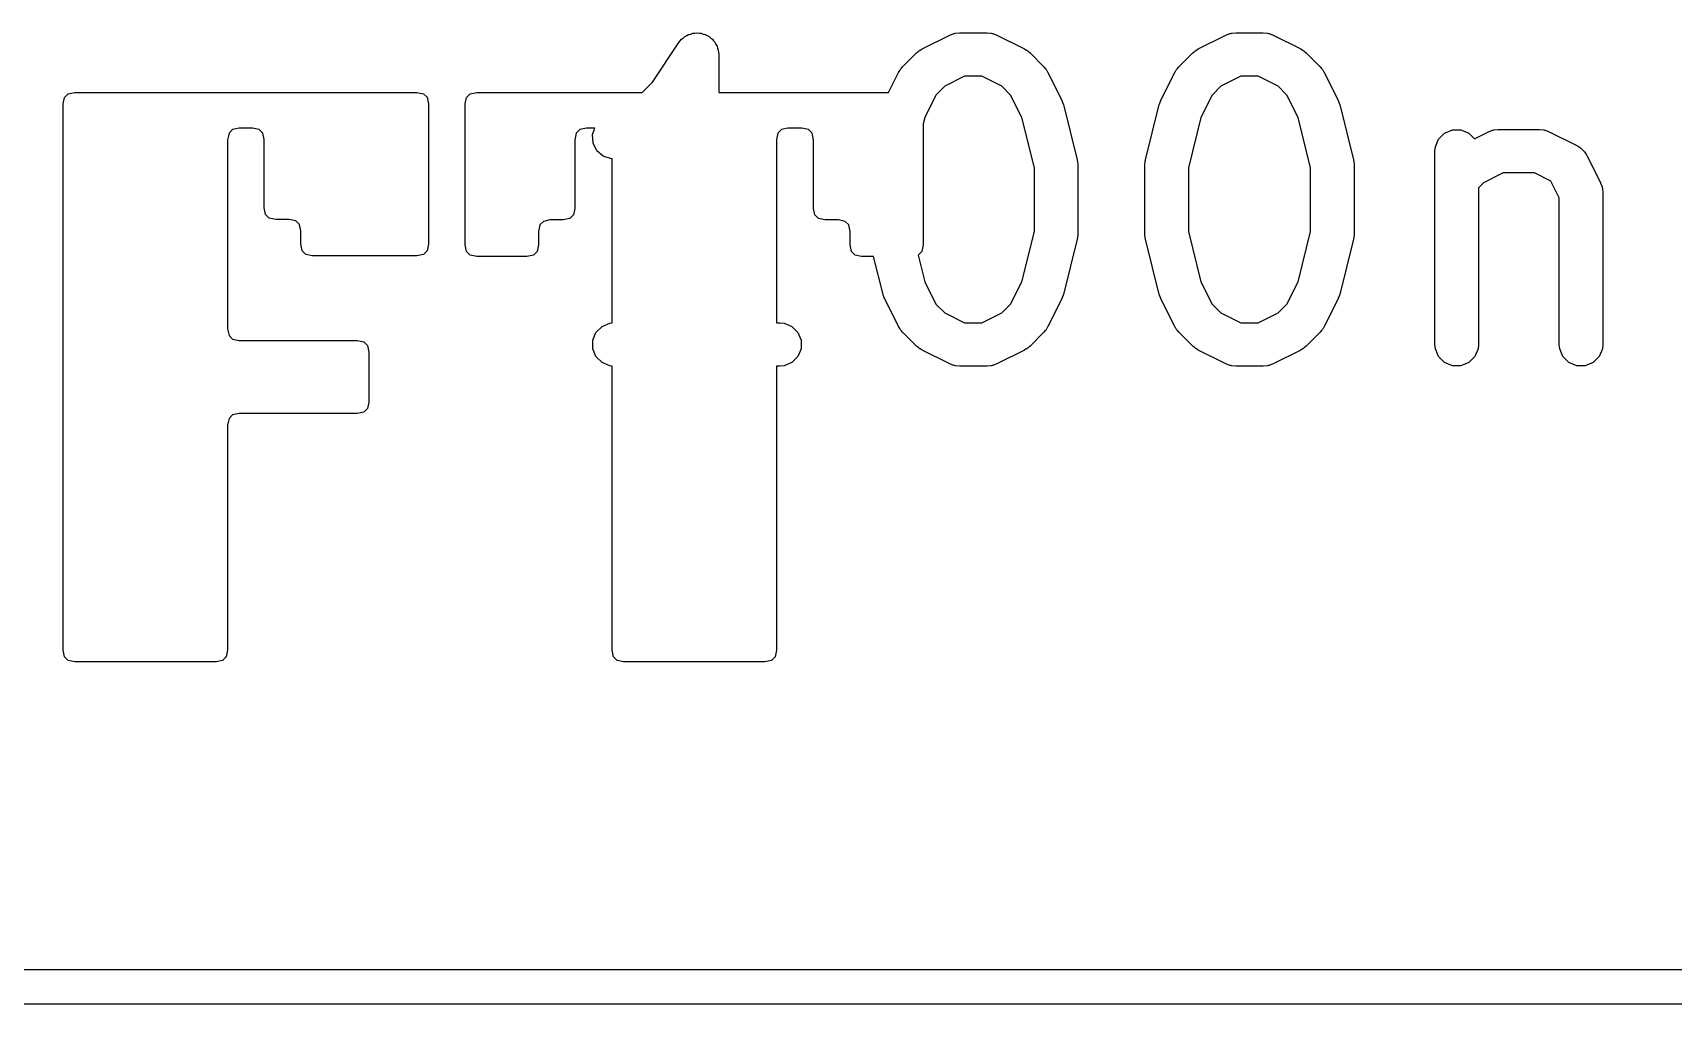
# Model space of a CAD drawing. Header units: millimetres. Extents: x 60 to 220, y -152 to -53.
# Drawn here: x 139.38 to 145.03, y -56.73 to -53.38 of the extents above; entities that cross this region are included whole.
import ezdxf

# ---------------------------------------------------------------- set-up
doc = ezdxf.new("R2010")
doc.units = ezdxf.units.MM
doc.layers.add('F.Silkscreen', color=41, linetype='CONTINUOUS', true_color=0xf2eda1)

msp = doc.modelspace()

# ---------------------------------------------------------------- linework, layer by layer
at = {"layer": 'F.Silkscreen', "linetype": 'CONTINUOUS'}
for p, q in [((141.645173, -53.384101), (141.652034, -53.38126)), ((141.652034, -53.38126), (141.659382, -53.38126)), ((141.659382, -53.38126), (141.666587, -53.379819)), ((141.666587, -53.379819), (141.673871, -53.38126)), ((141.673871, -53.38126), (141.681298, -53.38126)), ((141.681298, -53.38126), (141.688086, -53.384072)), ((142.537887, -53.387737), (142.551618, -53.382482)), ((142.551618, -53.382482), (142.554307, -53.38229)), ((142.554307, -53.38229), (142.556796, -53.38126)), ((142.556796, -53.38126), (142.571428, -53.379819)), ((142.571428, -53.379819), (142.666666, -53.379819)), ((142.666666, -53.379819), (142.681298, -53.38126)), ((142.681298, -53.38126), (142.683787, -53.382291)), ((142.683787, -53.382291), (142.686475, -53.382482)), ((142.686475, -53.382482), (142.700207, -53.387737)), ((143.490268, -53.387737), (143.503999, -53.382482)), ((143.503999, -53.382482), (143.506688, -53.38229)), ((143.506688, -53.38229), (143.509177, -53.38126)), ((143.509177, -53.38126), (143.523809, -53.379819)), ((143.523809, -53.379819), (143.619047, -53.379819)), ((143.619047, -53.379819), (143.633679, -53.38126)), ((143.633679, -53.38126), (143.636168, -53.382291)), ((143.636168, -53.382291), (143.638856, -53.382482)), ((143.638856, -53.382482), (143.652588, -53.387737)), ((141.513142, -53.549896), (141.604262, -53.413216)), ((141.604262, -53.413216), (141.604296, -53.413173)), ((141.604296, -53.413173), (141.604306, -53.413151)), ((141.604306, -53.413151), (141.604357, -53.413099)), ((141.604357, -53.413099), (141.613578, -53.401841)), ((141.613578, -53.401841), (141.619747, -53.397709)), ((141.619747, -53.397709), (141.624998, -53.392459)), ((141.624998, -53.392459), (141.631787, -53.389646)), ((141.631787, -53.389646), (141.637893, -53.385558)), ((141.637893, -53.385558), (141.645173, -53.384101)), ((141.688086, -53.384072), (141.695295, -53.385498)), ((141.695295, -53.385498), (141.701474, -53.389617)), ((141.701474, -53.389617), (141.708334, -53.392459)), ((141.708334, -53.392459), (141.713527, -53.397652)), ((141.713527, -53.397652), (141.719644, -53.40173)), ((141.719644, -53.40173), (141.723777, -53.407902)), ((141.723777, -53.407902), (141.729026, -53.413151)), ((141.729026, -53.413151), (141.731837, -53.419938)), ((141.731837, -53.419938), (141.735927, -53.426045)), ((141.735927, -53.426045), (141.737383, -53.433326)), ((141.737383, -53.433326), (141.740225, -53.440187)), ((142.436349, -53.43932), (142.442649, -53.435356)), ((142.442649, -53.435356), (142.537887, -53.387737)), ((142.700207, -53.387737), (142.795445, -53.435356)), ((142.795445, -53.435356), (142.801744, -53.43932)), ((143.38873, -53.43932), (143.39503, -53.435356)), ((143.39503, -53.435356), (143.490268, -53.387737)), ((143.652588, -53.387737), (143.747826, -53.435356)), ((143.747826, -53.435356), (143.754125, -53.43932)), ((141.740225, -53.440187), (141.74165, -53.454663)), ((141.74165, -53.454663), (141.741666, -53.45474)), ((141.741666, -53.45474), (141.74166, -53.454766)), ((141.74166, -53.454766), (141.741666, -53.454819)), ((141.741666, -53.454819), (141.741666, -53.585387)), ((142.375538, -53.497024), (142.423157, -53.449405)), ((142.423157, -53.449405), (142.428906, -53.444686)), ((142.428906, -53.444686), (142.430206, -53.443188)), ((142.430206, -53.443188), (142.432465, -53.441766)), ((142.432465, -53.441766), (142.434522, -53.440078)), ((142.434522, -53.440078), (142.436349, -53.43932)), ((142.801744, -53.43932), (142.803572, -53.440078)), ((142.803572, -53.440078), (142.805628, -53.441766)), ((142.805628, -53.441766), (142.807888, -53.443188)), ((142.807888, -53.443188), (142.809187, -53.444686)), ((142.809187, -53.444686), (142.814937, -53.449405)), ((142.814937, -53.449405), (142.862556, -53.497024)), ((143.327919, -53.497024), (143.375538, -53.449405)), ((143.375538, -53.449405), (143.381287, -53.444686)), ((143.381287, -53.444686), (143.382587, -53.443188)), ((143.382587, -53.443188), (143.384846, -53.441766)), ((143.384846, -53.441766), (143.386903, -53.440078)), ((143.386903, -53.440078), (143.38873, -53.43932)), ((143.754125, -53.43932), (143.755953, -53.440078)), ((143.755953, -53.440078), (143.758009, -53.441766)), ((143.758009, -53.441766), (143.760269, -53.443188)), ((143.760269, -53.443188), (143.761568, -53.444686)), ((143.761568, -53.444686), (143.767318, -53.449405)), ((143.767318, -53.449405), (143.814937, -53.497024)), ((141.477651, -53.585387), (141.513142, -53.549896)), ((142.327054, -53.585387), (142.361489, -53.516516)), ((142.361489, -53.516516), (142.365453, -53.510216)), ((142.365453, -53.510216), (142.366211, -53.508389)), ((142.366211, -53.508389), (142.367899, -53.506332)), ((142.367899, -53.506332), (142.369321, -53.504073)), ((142.369321, -53.504073), (142.370819, -53.502773)), ((142.370819, -53.502773), (142.375538, -53.497024)), ((142.589133, -53.529819), (142.520617, -53.564077)), ((142.648961, -53.529819), (142.589133, -53.529819)), ((142.717477, -53.564077), (142.648961, -53.529819)), ((142.862556, -53.497024), (142.867274, -53.502773)), ((142.867274, -53.502773), (142.868773, -53.504073)), ((142.868773, -53.504073), (142.870194, -53.506332)), ((142.870194, -53.506332), (142.871883, -53.508389)), ((142.871883, -53.508389), (142.87264, -53.510216)), ((142.87264, -53.510216), (142.876605, -53.516516)), ((142.876605, -53.516516), (142.924224, -53.611754)), ((143.266251, -53.611754), (143.31387, -53.516516)), ((143.31387, -53.516516), (143.317834, -53.510216)), ((143.317834, -53.510216), (143.318592, -53.508389)), ((143.318592, -53.508389), (143.32028, -53.506332)), ((143.32028, -53.506332), (143.321702, -53.504073)), ((143.321702, -53.504073), (143.3232, -53.502773)), ((143.3232, -53.502773), (143.327919, -53.497024)), ((143.541514, -53.529819), (143.472998, -53.564077)), ((143.601342, -53.529819), (143.541514, -53.529819)), ((143.669858, -53.564077), (143.601342, -53.529819)), ((143.814937, -53.497024), (143.819655, -53.502773)), ((143.819655, -53.502773), (143.821154, -53.504073)), ((143.821154, -53.504073), (143.822575, -53.506332)), ((143.822575, -53.506332), (143.824264, -53.508389)), ((143.824264, -53.508389), (143.825021, -53.510216)), ((143.825021, -53.510216), (143.828986, -53.516516)), ((143.828986, -53.516516), (143.876605, -53.611754)), ((139.482185, -53.625229), (139.486859, -53.602611)), ((139.486859, -53.602611), (139.499409, -53.590061)), ((139.499409, -53.590061), (139.522027, -53.585387)), ((139.522027, -53.585387), (140.701445, -53.585387)), ((140.701445, -53.585387), (140.724142, -53.590004)), ((140.724142, -53.590004), (140.736655, -53.602332)), ((140.736655, -53.602332), (140.741288, -53.624405)), ((140.86805, -53.625046), (140.872721, -53.602558)), ((140.872721, -53.602558), (140.885287, -53.590053)), ((140.885287, -53.590053), (140.907983, -53.585387)), ((140.907983, -53.585387), (141.477651, -53.585387)), ((141.741666, -53.585387), (142.327054, -53.585387)), ((142.49021, -53.594484), (142.451716, -53.671471)), ((142.520617, -53.564077), (142.49021, -53.594484)), ((142.747884, -53.594484), (142.717477, -53.564077)), ((142.786377, -53.671471), (142.747884, -53.594484)), ((143.442591, -53.594484), (143.404097, -53.671471)), ((143.472998, -53.564077), (143.442591, -53.594484)), ((143.700265, -53.594484), (143.669858, -53.564077)), ((143.738758, -53.671471), (143.700265, -53.594484)), ((139.482185, -55.509257), (139.482185, -53.625229)), ((140.741288, -53.624405), (140.741288, -54.109288)), ((140.86805, -54.111395), (140.86805, -53.625046)), ((142.924224, -53.611754), (142.924633, -53.612823)), ((142.924633, -53.612823), (142.924956, -53.613259)), ((142.924956, -53.613259), (142.927148, -53.619395)), ((142.927148, -53.619395), (142.929479, -53.625485)), ((142.929479, -53.625485), (142.929517, -53.626025)), ((142.929517, -53.626025), (142.929903, -53.627105)), ((142.929903, -53.627105), (142.977522, -53.817581)), ((143.212953, -53.817581), (143.260572, -53.627105)), ((143.260572, -53.627105), (143.260957, -53.626025)), ((143.260957, -53.626025), (143.260996, -53.625486)), ((143.260996, -53.625486), (143.263323, -53.619404)), ((143.263323, -53.619404), (143.265519, -53.613259)), ((143.265519, -53.613259), (143.265841, -53.612823)), ((143.265841, -53.612823), (143.266251, -53.611754)), ((143.876605, -53.611754), (143.877014, -53.612823)), ((143.877014, -53.612823), (143.877337, -53.613259)), ((143.877337, -53.613259), (143.879529, -53.619395)), ((143.879529, -53.619395), (143.88186, -53.625485)), ((143.88186, -53.625485), (143.881898, -53.626025)), ((143.881898, -53.626025), (143.882284, -53.627105)), ((143.882284, -53.627105), (143.929903, -53.817581)), ((140.066009, -53.713172), (140.05345, -53.725771)), ((140.08861, -53.708485), (140.066009, -53.713172)), ((140.134863, -53.708485), (140.08861, -53.708485)), ((140.157481, -53.713159), (140.134863, -53.708485)), ((140.170031, -53.725709), (140.157481, -53.713159)), ((141.263095, -53.713165), (141.250541, -53.72574)), ((141.285705, -53.708485), (141.263095, -53.713165)), ((141.314097, -53.708485), (141.285705, -53.708485)), ((141.306541, -53.731152), (141.314097, -53.708485)), ((141.957622, -53.713159), (141.945072, -53.725709)), ((141.98024, -53.708485), (141.957622, -53.713159)), ((142.0286, -53.708485), (141.98024, -53.708485)), ((142.05121, -53.713165), (142.0286, -53.708485)), ((142.063764, -53.72574), (142.05121, -53.713165)), ((142.451716, -53.671471), (142.446164, -53.693679)), ((142.446164, -53.693679), (142.446164, -54.111395)), ((142.829761, -53.845005), (142.786377, -53.671471)), ((143.404097, -53.671471), (143.360714, -53.845005)), ((143.782142, -53.845005), (143.738758, -53.671471)), ((144.244046, -53.725792), (144.271082, -53.714593)), ((144.271082, -53.714593), (144.300346, -53.714593)), ((144.300346, -53.714593), (144.327382, -53.725792)), ((144.346783, -53.745193), (144.39503, -53.72107)), ((144.39503, -53.72107), (144.408761, -53.715815)), ((144.408761, -53.715815), (144.41145, -53.715623)), ((144.41145, -53.715623), (144.413939, -53.714593)), ((144.413939, -53.714593), (144.428571, -53.713152)), ((144.428571, -53.713152), (144.571428, -53.713152)), ((144.571428, -53.713152), (144.58606, -53.714593)), ((144.58606, -53.714593), (144.588549, -53.715624)), ((144.588549, -53.715624), (144.591237, -53.715815)), ((144.591237, -53.715815), (144.604969, -53.72107)), ((144.604969, -53.72107), (144.700207, -53.768689)), ((140.05345, -53.725771), (140.048768, -53.748511)), ((140.048768, -53.748511), (140.048768, -54.401189)), ((140.174705, -53.748328), (140.170031, -53.725709)), ((140.174705, -53.983442), (140.174705, -53.748328)), ((141.250541, -53.72574), (141.245863, -53.748419)), ((141.245863, -53.748419), (141.245863, -53.985548)), ((141.308615, -53.760342), (141.306541, -53.731152)), ((141.321702, -53.786517), (141.308615, -53.760342)), ((141.945072, -53.725709), (141.940398, -53.748328)), ((141.940398, -53.748328), (141.940398, -54.379819)), ((142.068442, -53.748419), (142.063764, -53.72574)), ((142.068442, -53.985548), (142.068442, -53.748419)), ((144.210714, -53.788152), (144.212155, -53.77352)), ((144.212155, -53.77352), (144.223354, -53.746484)), ((144.223354, -53.746484), (144.244046, -53.725792)), ((144.327382, -53.725792), (144.346783, -53.745193)), ((144.700207, -53.768689), (144.702654, -53.770229)), ((144.702654, -53.770229), (144.703808, -53.770614)), ((144.703808, -53.770614), (144.705244, -53.771859)), ((144.705244, -53.771859), (144.71265, -53.776521)), ((144.71265, -53.776521), (144.718811, -53.783625)), ((141.34381, -53.80569), (141.321702, -53.786517)), ((141.371571, -53.814944), (141.34381, -53.80569)), ((141.373815, -53.814784), (141.371571, -53.814944)), ((141.373815, -54.380521), (141.373815, -53.814784)), ((142.977522, -53.817581), (142.977897, -53.820117)), ((142.977897, -53.820117), (142.97832, -53.821139)), ((142.97832, -53.821139), (142.978862, -53.826651)), ((142.978862, -53.826651), (142.979672, -53.832125)), ((142.979672, -53.832125), (142.979509, -53.833217)), ((142.979509, -53.833217), (142.979761, -53.835771)), ((143.210714, -53.835771), (143.210965, -53.833217)), ((143.210803, -53.832125), (143.211612, -53.826651)), ((143.210965, -53.833217), (143.210803, -53.832125)), ((143.211612, -53.826651), (143.212155, -53.821139)), ((143.212155, -53.821139), (143.212577, -53.820117)), ((143.212577, -53.820117), (143.212953, -53.817581)), ((143.929903, -53.817581), (143.930278, -53.820117)), ((143.930278, -53.820117), (143.930701, -53.821139)), ((143.930701, -53.821139), (143.931243, -53.826651)), ((143.931243, -53.826651), (143.932053, -53.832125)), ((143.932053, -53.832125), (143.93189, -53.833217)), ((143.93189, -53.833217), (143.932142, -53.835771)), ((144.210714, -54.454819), (144.210714, -53.788152)), ((144.718811, -53.783625), (144.725916, -53.789787)), ((144.725916, -53.789787), (144.730577, -53.797192)), ((144.730577, -53.797192), (144.731823, -53.798629)), ((144.731823, -53.798629), (144.732207, -53.799782)), ((144.732207, -53.799782), (144.733748, -53.80223)), ((144.733748, -53.80223), (144.781367, -53.897468)), ((142.829761, -54.064632), (142.829761, -53.845005)), ((142.979761, -53.835771), (142.979761, -54.073866)), ((143.210714, -54.073866), (143.210714, -53.835771)), ((143.360714, -53.845005), (143.360714, -54.064632)), ((143.782142, -54.064632), (143.782142, -53.845005)), ((143.932142, -53.835771), (143.932142, -54.073866)), ((144.446276, -53.863152), (144.37776, -53.89741)), ((144.553723, -53.863152), (144.446276, -53.863152)), ((144.610764, -53.891672), (144.553723, -53.863152)), ((144.37776, -53.89741), (144.360714, -53.914456)), ((144.360714, -53.914456), (144.360714, -54.454819)), ((144.639285, -53.948714), (144.610764, -53.891672)), ((144.781367, -53.897468), (144.786622, -53.911199)), ((144.786622, -53.911199), (144.786813, -53.913888)), ((144.786813, -53.913888), (144.787844, -53.916377)), ((144.787844, -53.916377), (144.789285, -53.931009)), ((144.789285, -53.931009), (144.789285, -54.454819)), ((140.179379, -54.00606), (140.174705, -53.983442)), ((141.245863, -53.985548), (141.241183, -54.008158)), ((142.073116, -54.008167), (142.068442, -53.985548)), ((144.639285, -54.454819), (144.639285, -53.948714)), ((140.191929, -54.01861), (140.179379, -54.00606)), ((140.214547, -54.023284), (140.191929, -54.01861)), ((140.260801, -54.023284), (140.214547, -54.023284)), ((140.283419, -54.027958), (140.260801, -54.023284)), ((140.295969, -54.040508), (140.283419, -54.027958)), ((140.300643, -54.063126), (140.295969, -54.040508)), ((141.124599, -54.042614), (141.119925, -54.065233)), ((141.137149, -54.030064), (141.124599, -54.042614)), ((141.159767, -54.02539), (141.137149, -54.030064)), ((141.205929, -54.02539), (141.159767, -54.02539)), ((141.228608, -54.020712), (141.205929, -54.02539)), ((141.241183, -54.008158), (141.228608, -54.020712)), ((142.085666, -54.020717), (142.073116, -54.008167)), ((142.108284, -54.02539), (142.085666, -54.020717)), ((142.154446, -54.02539), (142.108284, -54.02539)), ((142.177125, -54.030069), (142.154446, -54.02539)), ((142.1897, -54.042623), (142.177125, -54.030069)), ((142.19438, -54.065233), (142.1897, -54.042623)), ((140.300643, -54.109288), (140.300643, -54.063126)), ((140.305321, -54.131967), (140.300643, -54.109288)), ((140.741288, -54.109288), (140.736609, -54.131967)), ((140.872734, -54.134065), (140.86805, -54.111395)), ((141.119925, -54.111395), (141.115241, -54.134065)), ((141.119925, -54.065233), (141.119925, -54.111395)), ((142.19438, -54.111395), (142.19438, -54.065233)), ((142.199058, -54.134073), (142.19438, -54.111395)), ((142.446164, -54.111395), (142.441485, -54.134073)), ((142.786377, -54.238166), (142.829761, -54.064632)), ((142.977522, -54.092056), (142.929903, -54.282532)), ((142.977897, -54.089519), (142.977522, -54.092056)), ((142.97832, -54.088498), (142.977897, -54.089519)), ((142.978862, -54.082985), (142.97832, -54.088498)), ((142.979672, -54.077512), (142.978862, -54.082985)), ((142.979761, -54.073866), (142.979509, -54.076419)), ((142.979509, -54.076419), (142.979672, -54.077512)), ((143.210965, -54.076419), (143.210714, -54.073866)), ((143.210803, -54.077512), (143.210965, -54.076419)), ((143.211612, -54.082985), (143.210803, -54.077512)), ((143.212155, -54.088498), (143.211612, -54.082985)), ((143.212577, -54.089519), (143.212155, -54.088498)), ((143.212953, -54.092056), (143.212577, -54.089519)), ((143.260572, -54.282532), (143.212953, -54.092056)), ((143.360714, -54.064632), (143.404097, -54.238166)), ((143.738758, -54.238166), (143.782142, -54.064632)), ((143.929903, -54.092056), (143.882284, -54.282532)), ((143.930278, -54.089519), (143.929903, -54.092056)), ((143.930701, -54.088498), (143.930278, -54.089519)), ((143.931243, -54.082985), (143.930701, -54.088498)), ((143.932053, -54.077512), (143.931243, -54.082985)), ((143.932142, -54.073866), (143.93189, -54.076419)), ((143.93189, -54.076419), (143.932053, -54.077512)), ((140.317875, -54.144542), (140.305321, -54.131967)), ((140.340485, -54.149222), (140.317875, -54.144542)), ((140.701445, -54.149222), (140.340485, -54.149222)), ((140.724055, -54.144542), (140.701445, -54.149222)), ((140.736609, -54.131967), (140.724055, -54.144542)), ((140.885313, -54.146644), (140.872734, -54.134065)), ((140.907983, -54.151328), (140.885313, -54.146644)), ((141.079991, -54.151328), (140.907983, -54.151328)), ((141.102662, -54.146644), (141.079991, -54.151328)), ((141.115241, -54.134065), (141.102662, -54.146644)), ((142.211612, -54.146648), (142.199058, -54.134073)), ((142.234222, -54.151328), (142.211612, -54.146648)), ((142.27539, -54.151328), (142.234222, -54.151328)), ((142.308191, -54.282532), (142.27539, -54.151328)), ((142.428931, -54.146648), (142.428841, -54.146666)), ((142.428841, -54.146666), (142.451716, -54.238166)), ((142.441485, -54.134073), (142.428931, -54.146648)), ((142.308576, -54.283611), (142.308191, -54.282532)), ((142.308615, -54.284151), (142.308576, -54.283611)), ((142.310942, -54.290232), (142.308615, -54.284151)), ((142.451716, -54.238166), (142.49021, -54.315153)), ((142.747883, -54.315153), (142.786377, -54.238166)), ((142.929479, -54.284152), (142.927148, -54.290241)), ((142.929517, -54.283611), (142.929479, -54.284152)), ((142.929903, -54.282532), (142.929517, -54.283611)), ((143.260957, -54.283611), (143.260572, -54.282532)), ((143.260996, -54.284151), (143.260957, -54.283611)), ((143.263323, -54.290232), (143.260996, -54.284151)), ((143.404097, -54.238166), (143.442591, -54.315153)), ((143.700264, -54.315153), (143.738758, -54.238166)), ((143.88186, -54.284152), (143.879529, -54.290241)), ((143.881898, -54.283611), (143.88186, -54.284152)), ((143.882284, -54.282532), (143.881898, -54.283611)), ((142.313138, -54.296378), (142.310942, -54.290232)), ((142.31346, -54.296813), (142.313138, -54.296378)), ((142.31387, -54.297883), (142.31346, -54.296813)), ((142.361489, -54.393121), (142.31387, -54.297883)), ((142.49021, -54.315153), (142.520617, -54.345561)), ((142.717476, -54.345561), (142.747883, -54.315153)), ((142.924224, -54.297883), (142.876605, -54.393121)), ((142.924633, -54.296813), (142.924224, -54.297883)), ((142.924956, -54.296378), (142.924633, -54.296813)), ((142.927148, -54.290241), (142.924956, -54.296378)), ((143.265519, -54.296378), (143.263323, -54.290232)), ((143.265841, -54.296813), (143.265519, -54.296378)), ((143.266251, -54.297883), (143.265841, -54.296813)), ((143.31387, -54.393121), (143.266251, -54.297883)), ((143.442591, -54.315153), (143.472998, -54.345561)), ((143.669857, -54.345561), (143.700264, -54.315153)), ((143.876605, -54.297883), (143.828986, -54.393121)), ((143.877014, -54.296813), (143.876605, -54.297883)), ((143.877337, -54.296378), (143.877014, -54.296813)), ((143.879529, -54.290241), (143.877337, -54.296378)), ((141.318592, -54.413151), (141.339284, -54.392459)), ((141.339284, -54.392459), (141.36632, -54.38126)), ((141.36632, -54.38126), (141.373815, -54.380521)), ((141.940398, -54.379819), (141.95238, -54.379819)), ((141.95238, -54.379819), (141.967012, -54.38126)), ((141.967012, -54.38126), (141.994048, -54.392459)), ((141.994048, -54.392459), (142.01474, -54.413151)), ((142.365452, -54.399417), (142.361489, -54.393121)), ((142.36621, -54.401247), (142.365452, -54.399417)), ((142.520617, -54.345561), (142.589133, -54.379819)), ((142.589133, -54.379819), (142.648961, -54.379819)), ((142.648961, -54.379819), (142.717476, -54.345561)), ((142.872641, -54.399417), (142.871884, -54.401247)), ((142.876605, -54.393121), (142.872641, -54.399417)), ((143.317833, -54.399417), (143.31387, -54.393121)), ((143.318591, -54.401247), (143.317833, -54.399417)), ((143.472998, -54.345561), (143.541514, -54.379819)), ((143.541514, -54.379819), (143.601342, -54.379819)), ((143.601342, -54.379819), (143.669857, -54.345561)), ((143.825022, -54.399417), (143.824265, -54.401247)), ((143.828986, -54.393121), (143.825022, -54.399417)), ((140.048768, -54.401189), (140.05345, -54.423928)), ((140.05345, -54.423928), (140.066009, -54.436528)), ((140.066009, -54.436528), (140.08861, -54.441214)), ((140.08861, -54.441214), (140.495732, -54.441214)), ((140.495732, -54.441214), (140.518402, -54.445898)), ((140.518402, -54.445898), (140.530981, -54.458477)), ((141.307393, -54.440187), (141.318592, -54.413151)), ((141.307393, -54.469451), (141.307393, -54.440187)), ((142.01474, -54.413151), (142.025939, -54.440187)), ((142.025939, -54.440187), (142.025939, -54.469451)), ((142.367899, -54.403305), (142.36621, -54.401247)), ((142.369321, -54.405564), (142.367899, -54.403305)), ((142.370819, -54.406863), (142.369321, -54.405564)), ((142.375537, -54.412612), (142.370819, -54.406863)), ((142.423156, -54.460232), (142.375537, -54.412612)), ((142.862556, -54.412613), (142.814938, -54.460232)), ((142.867274, -54.406863), (142.862556, -54.412613)), ((142.868773, -54.405564), (142.867274, -54.406863)), ((142.870194, -54.403305), (142.868773, -54.405564)), ((142.871884, -54.401247), (142.870194, -54.403305)), ((143.32028, -54.403305), (143.318591, -54.401247)), ((143.321702, -54.405564), (143.32028, -54.403305)), ((143.3232, -54.406863), (143.321702, -54.405564)), ((143.327918, -54.412612), (143.3232, -54.406863)), ((143.375537, -54.460232), (143.327918, -54.412612)), ((143.814937, -54.412613), (143.767319, -54.460232)), ((143.819655, -54.406863), (143.814937, -54.412613)), ((143.821154, -54.405564), (143.819655, -54.406863)), ((143.822575, -54.403305), (143.821154, -54.405564)), ((143.824265, -54.401247), (143.822575, -54.403305)), ((144.212155, -54.469451), (144.210714, -54.454819)), ((144.360714, -54.454819), (144.359273, -54.469451)), ((144.640726, -54.469451), (144.639285, -54.454819)), ((144.789285, -54.454819), (144.787844, -54.469451)), ((140.530981, -54.458477), (140.535666, -54.481148)), ((140.535666, -54.481148), (140.535666, -54.653339)), ((141.318592, -54.496487), (141.307393, -54.469451)), ((141.339284, -54.517179), (141.318592, -54.496487)), ((142.01474, -54.496487), (141.994048, -54.517179)), ((142.025939, -54.469451), (142.01474, -54.496487)), ((142.428905, -54.46495), (142.423156, -54.460232)), ((142.430206, -54.46645), (142.428905, -54.46495)), ((142.432465, -54.467872), (142.430206, -54.46645)), ((142.434522, -54.46956), (142.432465, -54.467872)), ((142.436349, -54.470317), (142.434522, -54.46956)), ((142.442649, -54.474282), (142.436349, -54.470317)), ((142.537887, -54.521901), (142.442649, -54.474282)), ((142.795445, -54.474282), (142.700207, -54.521901)), ((142.801744, -54.470317), (142.795445, -54.474282)), ((142.803572, -54.46956), (142.801744, -54.470317)), ((142.805628, -54.467872), (142.803572, -54.46956)), ((142.807888, -54.46645), (142.805628, -54.467872)), ((142.809188, -54.46495), (142.807888, -54.46645)), ((142.814938, -54.460232), (142.809188, -54.46495)), ((143.381286, -54.46495), (143.375537, -54.460232)), ((143.382587, -54.46645), (143.381286, -54.46495)), ((143.384846, -54.467872), (143.382587, -54.46645)), ((143.386903, -54.46956), (143.384846, -54.467872)), ((143.38873, -54.470317), (143.386903, -54.46956)), ((143.39503, -54.474282), (143.38873, -54.470317)), ((143.490268, -54.521901), (143.39503, -54.474282)), ((143.747826, -54.474282), (143.652588, -54.521901)), ((143.754125, -54.470317), (143.747826, -54.474282)), ((143.755953, -54.46956), (143.754125, -54.470317)), ((143.758009, -54.467872), (143.755953, -54.46956)), ((143.760269, -54.46645), (143.758009, -54.467872)), ((143.761569, -54.46495), (143.760269, -54.46645)), ((143.767319, -54.460232), (143.761569, -54.46495)), ((144.223354, -54.496487), (144.212155, -54.469451)), ((144.244046, -54.517179), (144.223354, -54.496487)), ((144.348074, -54.496487), (144.327382, -54.517179)), ((144.359273, -54.469451), (144.348074, -54.496487)), ((144.651925, -54.496487), (144.640726, -54.469451)), ((144.672617, -54.517179), (144.651925, -54.496487)), ((144.776645, -54.496487), (144.755953, -54.517179)), ((144.787844, -54.469451), (144.776645, -54.496487)), ((141.36632, -54.528378), (141.339284, -54.517179)), ((141.373815, -54.529116), (141.36632, -54.528378)), ((141.373815, -55.509257), (141.373815, -54.529116)), ((141.95238, -54.529819), (141.940398, -54.529819)), ((141.940398, -54.529819), (141.940398, -55.509257)), ((141.967012, -54.528378), (141.95238, -54.529819)), ((141.994048, -54.517179), (141.967012, -54.528378)), ((142.551618, -54.527156), (142.537887, -54.521901)), ((142.554307, -54.527347), (142.551618, -54.527156)), ((142.556796, -54.528378), (142.554307, -54.527347)), ((142.571428, -54.529819), (142.556796, -54.528378)), ((142.666666, -54.529819), (142.571428, -54.529819)), ((142.681298, -54.528378), (142.666666, -54.529819)), ((142.683787, -54.527346), (142.681298, -54.528378)), ((142.686475, -54.527156), (142.683787, -54.527346)), ((142.700207, -54.521901), (142.686475, -54.527156)), ((143.503999, -54.527156), (143.490268, -54.521901)), ((143.506688, -54.527347), (143.503999, -54.527156)), ((143.509177, -54.528378), (143.506688, -54.527347)), ((143.523809, -54.529819), (143.509177, -54.528378)), ((143.619047, -54.529819), (143.523809, -54.529819)), ((143.633679, -54.528378), (143.619047, -54.529819)), ((143.636168, -54.527346), (143.633679, -54.528378)), ((143.638856, -54.527156), (143.636168, -54.527346)), ((143.652588, -54.521901), (143.638856, -54.527156)), ((144.271082, -54.528378), (144.244046, -54.517179)), ((144.300346, -54.528378), (144.271082, -54.528378)), ((144.327382, -54.517179), (144.300346, -54.528378)), ((144.699653, -54.528378), (144.672617, -54.517179)), ((144.728917, -54.528378), (144.699653, -54.528378)), ((144.755953, -54.517179), (144.728917, -54.528378)), ((140.530981, -54.676009), (140.518402, -54.688588)), ((140.535666, -54.653339), (140.530981, -54.676009)), ((140.053441, -54.710496), (140.048768, -54.733115)), ((140.048768, -54.733115), (140.048768, -55.509257)), ((140.065991, -54.697946), (140.053441, -54.710496)), ((140.08861, -54.693273), (140.065991, -54.697946)), ((140.495732, -54.693273), (140.08861, -54.693273)), ((140.518402, -54.688588), (140.495732, -54.693273)), ((139.486859, -55.531876), (139.482185, -55.509257)), ((140.048768, -55.509257), (140.044094, -55.531876)), ((141.378489, -55.531876), (141.373815, -55.509257)), ((141.940398, -55.509257), (141.935724, -55.531876)), ((139.499409, -55.544426), (139.486859, -55.531876)), ((139.522027, -55.5491), (139.499409, -55.544426)), ((140.008925, -55.5491), (139.522027, -55.5491)), ((140.031544, -55.544426), (140.008925, -55.5491)), ((140.044094, -55.531876), (140.031544, -55.544426)), ((141.391039, -55.544426), (141.378489, -55.531876)), ((141.413658, -55.5491), (141.391039, -55.544426)), ((141.900556, -55.5491), (141.413658, -55.5491)), ((141.923174, -55.544426), (141.900556, -55.5491)), ((141.935724, -55.531876), (141.923174, -55.544426)), ((132.07, -56.61), (149.91, -56.61)), ((149.85, -56.73), (132.13, -56.73))]:
    msp.add_line(p, q, dxfattribs=at)

doc.saveas('drawing.dxf')
